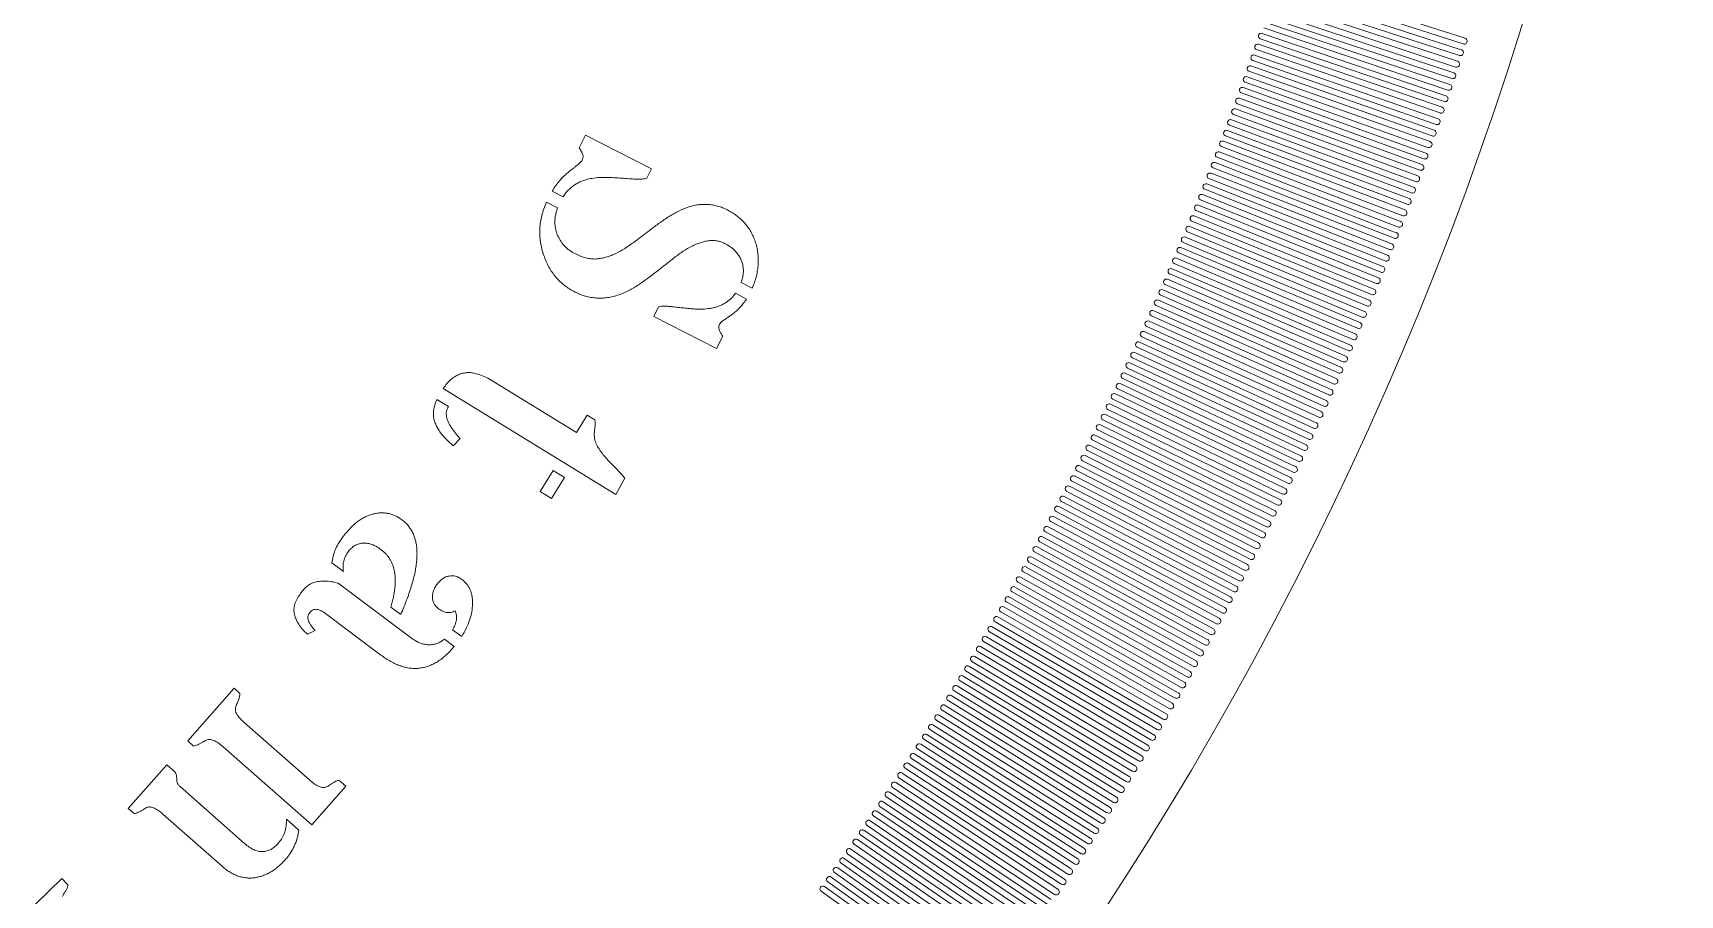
# Model space of a CAD drawing. Header units: millimetres. Extents: x -37.9 to 37.9, y -37.9 to 37.9.
# Drawn here: x 20.2 to 37.9, y -20.6 to -11.34 of the extents above; entities that cross this region are included whole.
import ezdxf

# ---------------------------------------------------------------- set-up
doc = ezdxf.new("R2010")
doc.units = ezdxf.units.MM

msp = doc.modelspace()

# ---------------------------------------------------------------- linework, layer by layer
at = {"color": 7, "linetype": 'Continuous', "lineweight": 15}
for p, q in [((35.589, -11.392), (33.601, -10.756)), ((33.544, -10.932), (35.528, -11.578)), ((35.549, -11.516), (33.564, -10.873)), ((33.582, -10.814), (35.569, -11.454)), ((35.467, -11.764), (33.487, -11.107)), ((33.506, -11.049), (35.488, -11.702)), ((35.508, -11.64), (33.525, -10.99)), ((33.428, -11.282), (35.405, -11.95)), ((35.426, -11.888), (33.448, -11.224)), ((33.467, -11.166), (35.447, -11.826)), ((35.342, -12.135), (33.369, -11.457)), ((33.389, -11.399), (35.363, -12.073)), ((35.384, -12.011), (33.408, -11.341)), ((33.308, -11.632), (35.278, -12.32)), ((35.3, -12.258), (33.328, -11.574)), ((33.349, -11.515), (35.321, -12.196)), ((35.213, -12.504), (33.247, -11.806)), ((33.267, -11.748), (35.235, -12.443)), ((35.257, -12.381), (33.288, -11.69)), ((33.185, -11.98), (35.147, -12.688)), ((35.169, -12.627), (33.205, -11.922)), ((33.226, -11.864), (35.191, -12.566)), ((33.1, -12.211), (35.058, -12.933)), ((35.08, -12.872), (33.121, -12.153)), ((33.143, -12.096), (35.103, -12.811)), ((35.125, -12.75), (33.164, -12.038)), ((34.99, -13.117), (33.036, -12.384)), ((33.057, -12.327), (35.012, -13.056)), ((35.035, -12.995), (33.079, -12.269)), ((26.068, -12.569), (26.136, -12.435)), ((26.136, -12.435), (26.847, -12.797)), ((32.97, -12.557), (34.92, -13.3)), ((34.944, -13.239), (32.992, -12.5)), ((33.014, -12.442), (34.967, -13.178)), ((34.85, -13.483), (32.904, -12.73)), ((32.926, -12.672), (34.874, -13.422)), ((34.897, -13.361), (32.948, -12.615)), ((26.847, -12.797), (26.797, -12.897)), ((32.837, -12.902), (34.779, -13.665)), ((34.803, -13.604), (32.86, -12.844)), ((32.882, -12.787), (34.827, -13.543)), ((25.896, -13.096), (25.778, -13.036)), ((34.707, -13.847), (32.769, -13.074)), ((32.792, -13.016), (34.731, -13.786)), ((34.755, -13.726), (32.815, -12.959)), ((25.716, -13.154), (25.837, -13.216)), ((32.7, -13.245), (34.634, -14.028)), ((34.659, -13.968), (32.723, -13.188)), ((32.746, -13.131), (34.683, -13.907)), ((34.56, -14.209), (32.63, -13.416)), ((32.654, -13.359), (34.585, -14.149)), ((34.61, -14.089), (32.677, -13.302)), ((32.56, -13.587), (34.485, -14.39)), ((34.51, -14.33), (32.583, -13.53)), ((32.607, -13.473), (34.535, -14.27)), ((34.41, -14.571), (32.488, -13.757)), ((32.512, -13.7), (34.435, -14.51)), ((34.46, -14.45), (32.536, -13.643)), ((34.307, -14.81), (32.391, -13.983)), ((32.416, -13.927), (34.333, -14.751)), ((34.359, -14.691), (32.44, -13.87)), ((32.464, -13.814), (34.384, -14.631)), ((27.748, -14.135), (27.866, -14.196)), ((27.929, -14.078), (27.81, -14.017)), ((32.318, -14.153), (34.229, -14.99)), ((34.255, -14.93), (32.342, -14.096)), ((32.367, -14.04), (34.281, -14.87)), ((26.869, -14.384), (26.922, -14.28)), ((34.15, -15.169), (32.243, -14.322)), ((32.268, -14.266), (34.176, -15.109)), ((34.203, -15.05), (32.293, -14.209)), ((27.543, -14.728), (26.869, -14.384)), ((32.168, -14.49), (34.07, -15.347)), ((34.097, -15.288), (32.193, -14.434)), ((32.218, -14.378), (34.124, -15.228)), ((27.611, -14.595), (27.543, -14.728)), ((33.989, -15.526), (32.091, -14.659)), ((32.117, -14.603), (34.016, -15.466)), ((34.043, -15.407), (32.142, -14.547)), ((32.014, -14.827), (33.908, -15.703)), ((33.935, -15.644), (32.04, -14.771)), ((32.066, -14.715), (33.962, -15.585)), ((33.825, -15.881), (31.936, -14.994)), ((31.962, -14.938), (33.853, -15.822)), ((33.88, -15.763), (31.988, -14.882)), ((26.464, -16.297), (24.607, -15.159)), ((25.142, -15.081), (26.039, -15.63)), ((33.713, -16.116), (31.831, -15.217)), ((31.857, -15.161), (33.741, -16.058)), ((33.769, -15.999), (31.884, -15.105)), ((31.91, -15.05), (33.797, -15.94)), ((24.54, -15.275), (24.663, -15.351)), ((31.751, -15.383), (33.628, -16.293)), ((33.657, -16.234), (31.777, -15.328)), ((31.804, -15.272), (33.685, -16.175)), ((26.039, -15.63), (26.153, -15.444)), ((26.153, -15.444), (26.237, -15.496)), ((33.543, -16.469), (31.67, -15.549)), ((31.697, -15.494), (33.571, -16.41)), ((33.6, -16.351), (31.724, -15.438)), ((24.79, -15.697), (24.714, -15.773)), ((31.588, -15.715), (33.456, -16.644)), ((33.485, -16.586), (31.615, -15.659)), ((31.642, -15.604), (33.514, -16.527)), ((33.368, -16.819), (31.505, -15.88)), ((31.533, -15.825), (33.398, -16.761)), ((33.427, -16.702), (31.56, -15.77)), ((25.649, -16.266), (25.788, -16.04)), ((25.788, -16.04), (25.909, -16.114)), ((33.25, -17.052), (31.393, -16.099)), ((31.421, -16.045), (33.28, -16.993)), ((33.309, -16.935), (31.449, -15.99)), ((31.477, -15.935), (33.339, -16.877)), ((25.77, -16.34), (25.649, -16.266)), ((25.909, -16.114), (25.77, -16.34)), ((26.559, -16.124), (26.464, -16.297)), ((31.309, -16.264), (33.16, -17.225)), ((33.19, -17.168), (31.337, -16.209)), ((31.365, -16.154), (33.22, -17.11)), ((33.07, -17.399), (31.223, -16.427)), ((31.252, -16.373), (33.1, -17.341)), ((33.13, -17.283), (31.28, -16.318)), ((31.137, -16.59), (32.978, -17.572)), ((33.009, -17.514), (31.166, -16.536)), ((31.194, -16.482), (33.039, -17.456)), ((31.02, -16.807), (32.855, -17.802)), ((32.886, -17.744), (31.049, -16.753)), ((31.079, -16.699), (32.917, -17.687)), ((32.947, -17.629), (31.108, -16.645)), ((32.761, -17.973), (30.932, -16.97)), ((30.961, -16.916), (32.792, -17.916)), ((32.824, -17.859), (30.991, -16.862)), ((23.534, -17.126), (23.411, -17.034)), ((30.842, -17.131), (32.666, -18.145)), ((32.698, -18.088), (30.872, -17.078)), ((30.902, -17.024), (32.73, -18.03)), ((23.478, -17.251), (24.281, -17.852)), ((30.722, -17.346), (32.539, -18.372)), ((32.571, -18.315), (30.752, -17.293)), ((30.782, -17.239), (32.603, -18.258)), ((32.635, -18.202), (30.812, -17.185)), ((24.152, -17.588), (24.045, -17.508)), ((32.442, -18.542), (30.631, -17.507)), ((30.661, -17.453), (32.475, -18.486)), ((32.507, -18.429), (30.692, -17.4)), ((23.937, -18.024), (23.328, -17.568)), ((30.539, -17.667), (32.345, -18.712)), ((32.377, -18.655), (30.569, -17.614)), ((30.6, -17.56), (32.41, -18.599)), ((23.231, -17.76), (23.147, -17.799)), ((24.62, -17.854), (24.725, -17.932)), ((24.806, -17.825), (24.708, -17.752)), ((32.246, -18.881), (30.446, -17.827)), ((30.477, -17.774), (32.279, -18.825)), ((32.312, -18.768), (30.508, -17.72)), ((32.114, -19.106), (30.321, -18.039)), ((30.352, -17.986), (32.147, -19.05)), ((32.18, -18.993), (30.383, -17.933)), ((30.415, -17.88), (32.213, -18.937)), ((30.226, -18.197), (32.013, -19.274)), ((32.047, -19.218), (30.257, -18.145)), ((30.289, -18.092), (32.08, -19.162)), ((21.861, -18.947), (22.359, -18.381)), ((22.359, -18.381), (22.423, -18.438)), ((30.098, -18.408), (31.878, -19.497)), ((31.912, -19.441), (30.13, -18.355)), ((30.162, -18.303), (31.946, -19.385)), ((31.98, -19.329), (30.194, -18.25)), ((31.775, -19.663), (30.001, -18.565)), ((30.033, -18.513), (31.81, -19.608)), ((31.844, -19.552), (30.066, -18.46)), ((22.469, -18.75), (23.169, -19.367)), ((29.903, -18.722), (31.672, -19.829)), ((31.707, -19.774), (29.936, -18.67)), ((29.969, -18.618), (31.741, -19.719)), ((29.772, -18.93), (31.533, -20.05)), ((31.568, -19.995), (29.805, -18.878)), ((29.838, -18.826), (31.603, -19.94)), ((31.637, -19.885), (29.871, -18.774)), ((21.925, -19.003), (21.861, -18.947)), ((23.194, -19.85), (22.242, -19.011)), ((31.427, -20.215), (29.673, -19.086)), ((29.706, -19.034), (31.463, -20.16)), ((31.498, -20.105), (29.739, -18.982)), ((21.221, -19.673), (21.635, -19.203)), ((21.635, -19.203), (21.718, -19.276)), ((31.286, -20.434), (29.539, -19.293)), ((29.572, -19.241), (31.321, -20.379)), ((31.357, -20.324), (29.606, -19.189)), ((29.639, -19.138), (31.392, -20.27)), ((21.78, -19.439), (22.473, -20.05)), ((23.56, -19.435), (23.194, -19.85)), ((23.486, -19.37), (23.56, -19.435)), ((29.437, -19.447), (31.178, -20.597)), ((31.214, -20.543), (29.471, -19.396)), ((29.505, -19.344), (31.25, -20.488)), ((31.07, -20.76), (29.335, -19.601)), ((29.369, -19.55), (31.106, -20.706)), ((31.142, -20.652), (29.403, -19.498)), ((21.285, -19.729), (21.221, -19.673)), ((22.234, -20.298), (21.595, -19.735)), ((22.922, -19.789), (23.054, -19.906)), ((30.924, -20.977), (29.197, -19.805)), ((29.232, -19.754), (30.961, -20.923)), ((30.997, -20.869), (29.266, -19.703)), ((29.301, -19.652), (31.034, -20.814)), ((29.093, -19.958), (30.814, -21.138)), ((30.851, -21.084), (29.128, -19.907)), ((29.163, -19.856), (30.887, -21.031)), ((28.953, -20.16), (30.666, -21.353)), ((30.703, -21.299), (28.988, -20.11)), ((29.023, -20.059), (30.74, -21.246)), ((30.777, -21.192), (29.058, -20.009)), ((30.553, -21.513), (28.847, -20.312)), ((28.883, -20.261), (30.591, -21.46)), ((30.628, -21.406), (28.918, -20.211)), ((19.856, -21.062), (20.508, -20.428)), ((20.508, -20.428), (20.574, -20.496)), ((30.402, -21.726), (28.705, -20.513)), ((28.74, -20.463), (30.44, -21.673)), ((30.478, -21.62), (28.776, -20.412)), ((28.812, -20.362), (30.516, -21.566)), ((28.669, -20.563), (30.364, -21.779))]:
    msp.add_line(p, q, dxfattribs=at)
msp.add_circle((0, 0), 37.9, dxfattribs=at)
for centre, radius, start, end in [((0, 0), 22.5, 272.5473, 267.4527), ((33.359, -11.486), 0.0308, 71.05, 250.95), ((33.399, -11.37), 0.0308, 71.25, 251.15), ((35.579, -11.423), 0.0326, 252.15, 72.25), ((33.318, -11.603), 0.0308, 70.85, 250.75), ((35.498, -11.671), 0.0326, 251.75, 71.85), ((35.539, -11.547), 0.0326, 251.95, 72.05), ((33.237, -11.835), 0.0308, 70.45, 250.35), ((33.278, -11.719), 0.0308, 70.65, 250.55), ((35.457, -11.795), 0.0326, 251.55, 71.65), ((33.153, -12.067), 0.0308, 70.05, 249.95), ((33.195, -11.951), 0.0308, 70.25, 250.15), ((35.374, -12.042), 0.0326, 251.15, 71.25), ((35.416, -11.919), 0.0326, 251.35, 71.45), ((33.111, -12.182), 0.0308, 69.85, 249.75), ((35.332, -12.166), 0.0326, 250.95, 71.05), ((33.025, -12.413), 0.0308, 69.45, 249.35), ((33.068, -12.298), 0.0308, 69.65, 249.55), ((35.246, -12.412), 0.0326, 250.55, 70.65), ((35.289, -12.289), 0.0326, 250.75, 70.85), ((32.981, -12.528), 0.0308, 69.25, 249.15), ((35.202, -12.535), 0.0326, 250.35, 70.45), ((32.893, -12.758), 0.0308, 68.85, 248.75), ((32.937, -12.644), 0.0308, 69.05, 248.95), ((35.158, -12.658), 0.0326, 250.15, 70.25), ((32.848, -12.873), 0.0308, 68.65, 248.55), ((35.069, -12.903), 0.0326, 249.75, 69.85), ((35.114, -12.78), 0.0326, 249.95, 70.05), ((32.758, -13.102), 0.0308, 68.25, 248.15), ((32.803, -12.988), 0.0308, 68.45, 248.35), ((35.024, -13.025), 0.0326, 249.55, 69.65), ((32.712, -13.216), 0.0308, 68.05, 247.95), ((34.932, -13.269), 0.0326, 249.15, 69.25), ((34.978, -13.147), 0.0326, 249.35, 69.45), ((32.619, -13.444), 0.0308, 67.65, 247.55), ((32.665, -13.331), 0.0308, 67.85, 247.75), ((34.885, -13.391), 0.0326, 248.95, 69.05), ((32.572, -13.558), 0.0308, 67.45, 247.35), ((34.791, -13.634), 0.0326, 248.55, 68.65), ((34.839, -13.513), 0.0326, 248.75, 68.85), ((32.476, -13.785), 0.0308, 67.05, 246.95), ((32.524, -13.672), 0.0308, 67.25, 247.15), ((34.743, -13.756), 0.0326, 248.35, 68.45), ((32.379, -14.012), 0.0308, 66.65, 246.55), ((32.428, -13.899), 0.0308, 66.85, 246.75), ((34.646, -13.998), 0.0326, 247.95, 68.05), ((34.695, -13.877), 0.0326, 248.15, 68.25), ((32.33, -14.125), 0.0308, 66.45, 246.35), ((34.597, -14.119), 0.0326, 247.75, 67.85), ((32.231, -14.35), 0.0308, 66.05, 245.95), ((32.28, -14.237), 0.0308, 66.25, 246.15), ((34.498, -14.36), 0.0326, 247.35, 67.45), ((34.548, -14.24), 0.0326, 247.55, 67.65), ((32.18, -14.462), 0.0308, 65.85, 245.75), ((34.448, -14.48), 0.0326, 247.15, 67.25), ((32.079, -14.687), 0.0308, 65.45, 245.35), ((32.13, -14.575), 0.0308, 65.65, 245.55), ((34.346, -14.721), 0.0326, 246.75, 66.85), ((34.397, -14.601), 0.0326, 246.95, 67.05), ((32.027, -14.799), 0.0308, 65.25, 245.15), ((34.294, -14.84), 0.0326, 246.55, 66.65), ((31.923, -15.022), 0.0308, 64.85, 244.75), ((31.975, -14.91), 0.0308, 65.05, 244.95), ((34.242, -14.96), 0.0326, 246.35, 66.45), ((31.817, -15.244), 0.0308, 64.45, 244.35), ((31.87, -15.133), 0.0308, 64.65, 244.55), ((34.137, -15.199), 0.0326, 245.95, 66.05), ((34.19, -15.079), 0.0326, 246.15, 66.25), ((31.764, -15.355), 0.0308, 64.25, 244.15), ((34.084, -15.318), 0.0326, 245.75, 65.85), ((31.656, -15.577), 0.0308, 63.85, 243.75), ((31.71, -15.466), 0.0308, 64.05, 243.95), ((33.976, -15.555), 0.0326, 245.35, 65.45), ((34.03, -15.437), 0.0326, 245.55, 65.65), ((31.601, -15.687), 0.0308, 63.65, 243.55), ((33.921, -15.674), 0.0326, 245.15, 65.25), ((31.491, -15.907), 0.0308, 63.25, 243.15), ((31.546, -15.797), 0.0308, 63.45, 243.35), ((33.811, -15.91), 0.0326, 244.75, 64.85), ((33.866, -15.792), 0.0326, 244.95, 65.05), ((31.379, -16.127), 0.0308, 62.85, 242.75), ((31.435, -16.017), 0.0308, 63.05, 242.95), ((33.755, -16.028), 0.0326, 244.55, 64.65), ((31.323, -16.236), 0.0308, 62.65, 242.55), ((33.643, -16.263), 0.0326, 244.15, 64.25), ((33.699, -16.146), 0.0326, 244.35, 64.45), ((31.209, -16.454), 0.0308, 62.25, 242.15), ((31.266, -16.345), 0.0308, 62.45, 242.35), ((33.586, -16.381), 0.0326, 243.95, 64.05), ((31.151, -16.563), 0.0308, 62.05, 241.95), ((33.47, -16.615), 0.0326, 243.55, 63.65), ((33.528, -16.498), 0.0326, 243.75, 63.85), ((31.035, -16.78), 0.0308, 61.65, 241.55), ((31.093, -16.672), 0.0308, 61.85, 241.75), ((33.412, -16.732), 0.0326, 243.35, 63.45), ((30.917, -16.997), 0.0308, 61.25, 241.15), ((30.976, -16.889), 0.0308, 61.45, 241.35), ((33.295, -16.964), 0.0326, 242.95, 63.05), ((33.354, -16.848), 0.0326, 243.15, 63.25), ((30.857, -17.104), 0.0308, 61.05, 240.95), ((33.175, -17.196), 0.0326, 242.55, 62.65), ((33.235, -17.081), 0.0326, 242.75, 62.85), ((30.737, -17.319), 0.0308, 60.65, 240.55), ((30.797, -17.212), 0.0308, 60.85, 240.75), ((33.115, -17.312), 0.0326, 242.35, 62.45), ((30.615, -17.534), 0.0308, 60.25, 240.15), ((30.676, -17.427), 0.0308, 60.45, 240.35), ((32.993, -17.543), 0.0326, 241.95, 62.05), ((33.054, -17.428), 0.0326, 242.15, 62.25), ((30.554, -17.64), 0.0308, 60.05, 239.95), ((32.932, -17.658), 0.0326, 241.75, 61.85), ((30.43, -17.853), 0.0308, 59.65, 239.55), ((30.492, -17.747), 0.0308, 59.85, 239.75), ((32.808, -17.887), 0.0326, 241.35, 61.45), ((32.87, -17.773), 0.0326, 241.55, 61.65), ((30.305, -18.065), 0.0308, 59.25, 239.15), ((30.368, -17.959), 0.0308, 59.45, 239.35), ((32.745, -18.002), 0.0326, 241.15, 61.25), ((30.242, -18.171), 0.0308, 59.05, 238.95), ((32.619, -18.23), 0.0326, 240.75, 60.85), ((32.682, -18.116), 0.0326, 240.95, 61.05), ((30.114, -18.382), 0.0308, 58.65, 238.55), ((30.178, -18.276), 0.0308, 58.85, 238.75), ((32.555, -18.344), 0.0326, 240.55, 60.65), ((29.985, -18.591), 0.0308, 58.25, 238.15), ((30.05, -18.487), 0.0308, 58.45, 238.35), ((32.426, -18.571), 0.0326, 240.15, 60.25), ((32.491, -18.457), 0.0326, 240.35, 60.45), ((29.92, -18.696), 0.0308, 58.05, 237.95), ((32.361, -18.684), 0.0326, 239.95, 60.05), ((29.789, -18.904), 0.0308, 57.65, 237.55), ((29.854, -18.8), 0.0308, 57.85, 237.75), ((32.23, -18.909), 0.0326, 239.55, 59.65), ((32.296, -18.797), 0.0326, 239.75, 59.85), ((29.656, -19.112), 0.0308, 57.25, 237.15), ((29.722, -19.008), 0.0308, 57.45, 237.35), ((32.097, -19.134), 0.0326, 239.15, 59.25), ((32.164, -19.022), 0.0326, 239.35, 59.45), ((29.522, -19.318), 0.0308, 56.85, 236.75), ((29.589, -19.215), 0.0308, 57.05, 236.95), ((32.03, -19.246), 0.0326, 238.95, 59.05), ((29.454, -19.421), 0.0308, 56.65, 236.55), ((31.895, -19.469), 0.0326, 238.55, 58.65), ((31.963, -19.357), 0.0326, 238.75, 58.85), ((29.318, -19.627), 0.0308, 56.25, 236.15), ((29.386, -19.524), 0.0308, 56.45, 236.35), ((31.827, -19.58), 0.0326, 238.35, 58.45), ((29.18, -19.831), 0.0308, 55.85, 235.75), ((29.249, -19.729), 0.0308, 56.05, 235.95), ((31.689, -19.802), 0.0326, 237.95, 58.05), ((31.758, -19.691), 0.0326, 238.15, 58.25), ((29.041, -20.034), 0.0308, 55.45, 235.35), ((29.111, -19.932), 0.0308, 55.65, 235.55), ((31.55, -20.022), 0.0326, 237.55, 57.65), ((31.62, -19.912), 0.0326, 237.75, 57.85), ((28.971, -20.135), 0.0308, 55.25, 235.15), ((31.48, -20.132), 0.0326, 237.35, 57.45), ((28.83, -20.337), 0.0308, 54.85, 234.75), ((28.9, -20.236), 0.0308, 55.05, 234.95), ((31.339, -20.352), 0.0326, 236.95, 57.05), ((31.41, -20.242), 0.0326, 237.15, 57.25), ((28.687, -20.538), 0.0308, 54.45, 234.35), ((28.758, -20.437), 0.0308, 54.65, 234.55), ((31.268, -20.461), 0.0326, 236.75, 56.85), ((31.196, -20.57), 0.0326, 236.55, 56.65)]:
    msp.add_arc(centre, radius, start, end, dxfattribs=at)
for points, knots in [([(25.937, -12.846), (25.949, -12.835), (25.973, -12.817), (26.005, -12.791), (26.03, -12.77), (26.058, -12.751), (26.084, -12.726), (26.105, -12.698), (26.113, -12.667), (26.106, -12.639), (26.091, -12.605), (26.076, -12.582), (26.068, -12.569)], [0, 0, 0, 0, 0.1342273, 0.2470107, 0.3381435, 0.4078527, 0.5236707, 0.6360826, 0.6969413, 0.7733427, 0.873887, 1, 1, 1, 1]), ([(25.778, -13.036), (25.791, -13.016), (25.815, -12.978), (25.855, -12.927), (25.894, -12.883), (25.923, -12.858), (25.937, -12.846)], [0, 0, 0, 0, 0.282534, 0.541093, 0.781448, 1, 1, 1, 1]), ([(26.185, -12.902), (26.169, -12.906), (26.139, -12.913), (26.096, -12.928), (26.056, -12.947), (26.018, -12.969), (25.983, -12.995), (25.951, -13.025), (25.921, -13.058), (25.905, -13.083), (25.896, -13.096)], [0, 0, 0, 0, 0.1315238, 0.2592953, 0.3823913, 0.5039408, 0.6258233, 0.7483545, 0.8729851, 1, 1, 1, 1]), ([(26.797, -12.897), (26.778, -12.901), (26.739, -12.909), (26.674, -12.908), (26.602, -12.902), (26.524, -12.897), (26.442, -12.892), (26.357, -12.888), (26.27, -12.888), (26.213, -12.898), (26.185, -12.902)], [0, 0, 0, 0, 0.090494, 0.196676, 0.315595, 0.443912, 0.578462, 0.718341, 0.859677, 1, 1, 1, 1]), ([(25.688, -13.727), (25.68, -13.704), (25.665, -13.657), (25.652, -13.585), (25.645, -13.513), (25.645, -13.442), (25.652, -13.37), (25.666, -13.298), (25.687, -13.225), (25.706, -13.178), (25.716, -13.154)], [0, 0, 0, 0, 0.126005, 0.249883, 0.372015, 0.493612, 0.615744, 0.740423, 0.867994, 1, 1, 1, 1]), ([(25.837, -13.216), (25.832, -13.229), (25.823, -13.256), (25.813, -13.296), (25.808, -13.335), (25.807, -13.374), (25.809, -13.412), (25.815, -13.449), (25.826, -13.485), (25.836, -13.509), (25.84, -13.52)], [0, 0, 0, 0, 0.136737, 0.267633, 0.39448, 0.517221, 0.638584, 0.75831, 0.878144, 1, 1, 1, 1]), ([(25.84, -13.52), (25.851, -13.54), (25.872, -13.58), (25.914, -13.631), (25.964, -13.674), (26.022, -13.709), (26.082, -13.735), (26.139, -13.755), (26.194, -13.765), (26.246, -13.767), (26.295, -13.761), (26.344, -13.751), (26.392, -13.737), (26.457, -13.71), (26.537, -13.667), (26.632, -13.604), (26.726, -13.534), (26.821, -13.461), (26.917, -13.389), (27.014, -13.321), (27.113, -13.26), (27.183, -13.231), (27.217, -13.216)], [0, 0, 0, 0, 0.0414536, 0.0814538, 0.1219879, 0.1637889, 0.204815, 0.2417218, 0.275595, 0.3068475, 0.337083, 0.367486, 0.3985378, 0.4300064, 0.4961814, 0.5659889, 0.6389039, 0.7127604, 0.7869121, 0.8601658, 0.9315336, 1, 1, 1, 1]), ([(27.217, -13.216), (27.236, -13.21), (27.274, -13.197), (27.332, -13.184), (27.389, -13.178), (27.445, -13.178), (27.501, -13.184), (27.556, -13.196), (27.611, -13.214), (27.646, -13.231), (27.664, -13.239)], [0, 0, 0, 0, 0.132125, 0.258718, 0.382097, 0.504733, 0.624901, 0.747211, 0.872099, 1, 1, 1, 1]), ([(27.664, -13.239), (27.682, -13.249), (27.716, -13.268), (27.764, -13.302), (27.808, -13.338), (27.848, -13.378), (27.882, -13.423), (27.913, -13.471), (27.939, -13.522), (27.953, -13.558), (27.96, -13.577)], [0, 0, 0, 0, 0.130752, 0.256576, 0.3802, 0.502599, 0.62441, 0.746765, 0.872208, 1, 1, 1, 1]), ([(27.75, -13.684), (27.742, -13.676), (27.727, -13.659), (27.698, -13.638), (27.666, -13.617), (27.63, -13.597), (27.591, -13.58), (27.549, -13.57), (27.505, -13.566), (27.461, -13.569), (27.415, -13.577), (27.37, -13.59), (27.324, -13.607), (27.262, -13.637), (27.184, -13.682), (27.092, -13.75), (26.999, -13.824), (26.904, -13.899), (26.806, -13.974), (26.723, -14.033), (26.655, -14.077), (26.602, -14.105), (26.549, -14.131), (26.513, -14.144), (26.494, -14.151)], [0, 0, 0, 0, 0.022296, 0.046408, 0.072736, 0.101257, 0.130844, 0.159921, 0.189599, 0.220189, 0.251888, 0.283923, 0.317599, 0.352126, 0.425135, 0.503523, 0.585395, 0.669113, 0.753527, 0.837723, 0.879364, 0.920074, 0.960476, 1, 1, 1, 1]), ([(27.96, -13.577), (27.966, -13.597), (27.978, -13.637), (27.989, -13.698), (27.994, -13.76), (27.993, -13.823), (27.986, -13.886), (27.974, -13.95), (27.955, -14.014), (27.938, -14.056), (27.929, -14.078)], [0, 0, 0, 0, 0.122345, 0.243764, 0.36371, 0.485096, 0.609027, 0.734635, 0.864933, 1, 1, 1, 1]), ([(26.024, -14.121), (26.004, -14.111), (25.965, -14.089), (25.911, -14.051), (25.861, -14.008), (25.817, -13.961), (25.777, -13.909), (25.742, -13.853), (25.712, -13.792), (25.696, -13.749), (25.688, -13.727)], [0, 0, 0, 0, 0.126925, 0.251342, 0.372906, 0.495477, 0.617124, 0.741567, 0.868287, 1, 1, 1, 1]), ([(27.81, -14.017), (27.815, -14.001), (27.825, -13.971), (27.832, -13.926), (27.834, -13.881), (27.83, -13.839), (27.819, -13.797), (27.802, -13.757), (27.779, -13.719), (27.759, -13.695), (27.75, -13.684)], [0, 0, 0, 0, 0.135865, 0.265149, 0.387336, 0.507381, 0.625208, 0.744856, 0.870056, 1, 1, 1, 1]), ([(26.494, -14.151), (26.474, -14.158), (26.435, -14.17), (26.374, -14.182), (26.314, -14.188), (26.254, -14.187), (26.195, -14.18), (26.137, -14.167), (26.079, -14.148), (26.042, -14.13), (26.024, -14.121)], [0, 0, 0, 0, 0.13092, 0.257783, 0.381801, 0.503292, 0.62457, 0.747009, 0.872248, 1, 1, 1, 1]), ([(27.475, -14.297), (27.489, -14.295), (27.517, -14.29), (27.557, -14.278), (27.595, -14.263), (27.631, -14.244), (27.664, -14.222), (27.694, -14.197), (27.723, -14.168), (27.739, -14.146), (27.748, -14.135)], [0, 0, 0, 0, 0.133488, 0.260505, 0.385809, 0.50878, 0.628654, 0.750814, 0.873495, 1, 1, 1, 1]), ([(26.922, -14.28), (26.932, -14.278), (26.955, -14.273), (26.995, -14.272), (27.045, -14.276), (27.103, -14.282), (27.163, -14.29), (27.22, -14.295), (27.27, -14.301), (27.327, -14.305), (27.395, -14.307), (27.448, -14.301), (27.475, -14.297)], [0, 0, 0, 0, 0.054371, 0.126123, 0.216935, 0.327169, 0.441125, 0.54354, 0.633842, 0.711789, 0.855999, 1, 1, 1, 1]), ([(27.866, -14.196), (27.855, -14.212), (27.834, -14.243), (27.799, -14.285), (27.763, -14.322), (27.725, -14.352), (27.69, -14.377), (27.66, -14.398), (27.636, -14.415), (27.613, -14.43), (27.592, -14.446), (27.576, -14.466), (27.568, -14.486), (27.568, -14.504), (27.571, -14.522), (27.576, -14.538), (27.584, -14.554), (27.593, -14.568), (27.603, -14.581), (27.608, -14.591), (27.611, -14.595)], [0, 0, 0, 0, 0.1078392, 0.2080755, 0.304105, 0.3943485, 0.4751399, 0.5426211, 0.5967939, 0.6376622, 0.6964387, 0.7426026, 0.779382, 0.8122712, 0.8437905, 0.8763548, 0.9081106, 0.9403833, 0.9709251, 1, 1, 1, 1]), ([(24.607, -15.159), (24.62, -15.141), (24.645, -15.106), (24.688, -15.062), (24.733, -15.028), (24.781, -15.004), (24.831, -14.99), (24.883, -14.986), (24.938, -14.991), (24.973, -15.002), (24.992, -15.008)], [0, 0, 0, 0, 0.1482702, 0.2830905, 0.4079267, 0.5246323, 0.6375834, 0.7519568, 0.8718275, 1, 1, 1, 1]), ([(24.992, -15.008), (25.017, -15.017), (25.069, -15.037), (25.117, -15.066), (25.142, -15.081)], [0, 0, 0, 0, 0.476679, 1, 1, 1, 1]), ([(24.502, -15.41), (24.504, -15.399), (24.506, -15.377), (24.514, -15.344), (24.525, -15.31), (24.535, -15.287), (24.54, -15.275)], [0, 0, 0, 0, 0.230752, 0.475851, 0.730601, 1, 1, 1, 1]), ([(24.663, -15.351), (24.658, -15.359), (24.649, -15.377), (24.641, -15.405), (24.639, -15.435), (24.642, -15.466), (24.652, -15.499), (24.666, -15.532), (24.686, -15.567), (24.703, -15.59), (24.712, -15.602)], [0, 0, 0, 0, 0.107624, 0.215003, 0.322512, 0.435602, 0.557932, 0.691707, 0.837246, 1, 1, 1, 1]), ([(24.714, -15.773), (24.697, -15.757), (24.663, -15.728), (24.617, -15.682), (24.58, -15.635), (24.549, -15.59), (24.526, -15.545), (24.51, -15.499), (24.501, -15.454), (24.502, -15.425), (24.502, -15.41)], [0, 0, 0, 0, 0.161418, 0.309378, 0.445595, 0.571127, 0.687359, 0.795668, 0.899781, 1, 1, 1, 1]), ([(26.237, -15.496), (26.238, -15.506), (26.241, -15.527), (26.239, -15.559), (26.236, -15.59), (26.233, -15.61), (26.232, -15.621)], [0, 0, 0, 0, 0.253228, 0.505304, 0.754359, 1, 1, 1, 1]), ([(24.712, -15.602), (24.724, -15.618), (24.748, -15.651), (24.776, -15.681), (24.79, -15.697)], [0, 0, 0, 0, 0.481952, 1, 1, 1, 1]), ([(26.232, -15.621), (26.231, -15.633), (26.23, -15.657), (26.233, -15.693), (26.24, -15.724), (26.255, -15.763), (26.281, -15.808), (26.317, -15.858), (26.357, -15.906), (26.398, -15.951), (26.441, -15.993), (26.482, -16.036), (26.523, -16.078), (26.547, -16.109), (26.559, -16.124)], [0, 0, 0, 0, 0.061231, 0.117189, 0.16961, 0.219378, 0.317851, 0.418422, 0.519076, 0.617752, 0.715243, 0.810542, 0.904798, 1, 1, 1, 1]), ([(23.411, -17.034), (23.415, -17.01), (23.422, -16.963), (23.445, -16.894), (23.477, -16.827), (23.519, -16.765), (23.564, -16.709), (23.608, -16.659), (23.651, -16.617), (23.693, -16.584), (23.734, -16.557), (23.774, -16.536), (23.815, -16.518), (23.843, -16.51), (23.856, -16.507)], [0, 0, 0, 0, 0.0992543, 0.1978471, 0.2991744, 0.4035975, 0.5061382, 0.597801, 0.6795484, 0.7519653, 0.8182845, 0.8818115, 0.9419191, 1, 1, 1, 1]), ([(23.856, -16.507), (23.87, -16.504), (23.897, -16.498), (23.937, -16.494), (23.977, -16.495), (24.017, -16.501), (24.055, -16.511), (24.093, -16.526), (24.129, -16.546), (24.153, -16.562), (24.164, -16.57)], [0, 0, 0, 0, 0.1288516, 0.2528763, 0.3749078, 0.4952637, 0.6172155, 0.7405852, 0.8675111, 1, 1, 1, 1]), ([(24.164, -16.57), (24.176, -16.58), (24.2, -16.598), (24.23, -16.631), (24.256, -16.667), (24.279, -16.706), (24.296, -16.748), (24.31, -16.793), (24.32, -16.842), (24.325, -16.893), (24.326, -16.948), (24.323, -17.006), (24.316, -17.068), (24.305, -17.132), (24.289, -17.2), (24.269, -17.271), (24.246, -17.345), (24.228, -17.395), (24.218, -17.421)], [0, 0, 0, 0, 0.049168, 0.097798, 0.146168, 0.19458, 0.24466, 0.296267, 0.349767, 0.406718, 0.466544, 0.5301, 0.597189, 0.669031, 0.744882, 0.824943, 0.910224, 1, 1, 1, 1]), ([(23.938, -16.889), (23.922, -16.878), (23.892, -16.858), (23.844, -16.835), (23.796, -16.822), (23.749, -16.819), (23.702, -16.825), (23.659, -16.844), (23.619, -16.874), (23.584, -16.914), (23.555, -16.961), (23.536, -17.013), (23.528, -17.069), (23.532, -17.106), (23.534, -17.126)], [0, 0, 0, 0, 0.0917519, 0.1757313, 0.2544735, 0.3300558, 0.4031665, 0.4769059, 0.5555277, 0.6421572, 0.7316132, 0.8189639, 0.9067605, 1, 1, 1, 1]), ([(24.045, -17.508), (24.05, -17.49), (24.06, -17.455), (24.072, -17.403), (24.082, -17.353), (24.088, -17.305), (24.092, -17.259), (24.093, -17.215), (24.09, -17.174), (24.086, -17.134), (24.077, -17.096), (24.066, -17.061), (24.052, -17.027), (24.035, -16.995), (24.015, -16.965), (23.993, -16.938), (23.967, -16.912), (23.948, -16.897), (23.938, -16.889)], [0, 0, 0, 0, 0.083142, 0.162964, 0.237856, 0.309834, 0.378594, 0.443552, 0.505753, 0.565425, 0.622407, 0.677719, 0.731801, 0.785463, 0.838518, 0.89125, 0.945257, 1, 1, 1, 1]), ([(23.075, -17.36), (23.087, -17.345), (23.108, -17.317), (23.144, -17.284), (23.179, -17.258), (23.204, -17.249), (23.216, -17.244)], [0, 0, 0, 0, 0.301722, 0.565499, 0.794625, 1, 1, 1, 1]), ([(23.216, -17.244), (23.236, -17.239), (23.276, -17.23), (23.34, -17.228), (23.408, -17.234), (23.454, -17.245), (23.478, -17.251)], [0, 0, 0, 0, 0.225353, 0.46446, 0.720689, 1, 1, 1, 1]), ([(24.558, -17.526), (24.548, -17.518), (24.53, -17.503), (24.51, -17.474), (24.495, -17.442), (24.49, -17.407), (24.491, -17.371), (24.501, -17.334), (24.518, -17.297), (24.541, -17.261), (24.569, -17.228), (24.6, -17.203), (24.634, -17.183), (24.669, -17.174), (24.705, -17.17), (24.74, -17.175), (24.774, -17.188), (24.806, -17.208), (24.834, -17.233), (24.86, -17.26), (24.881, -17.29), (24.897, -17.323), (24.91, -17.358), (24.917, -17.395), (24.923, -17.433), (24.922, -17.46), (24.922, -17.473)], [0, 0, 0, 0, 0.040697, 0.079233, 0.116403, 0.155242, 0.195181, 0.236865, 0.281166, 0.330017, 0.379074, 0.4237, 0.465613, 0.506031, 0.545536, 0.584214, 0.623264, 0.66534, 0.70799, 0.749404, 0.789251, 0.829704, 0.870436, 0.911874, 0.955301, 1, 1, 1, 1]), ([(23.147, -17.799), (23.129, -17.782), (23.095, -17.749), (23.055, -17.696), (23.024, -17.642), (23.009, -17.597), (23.003, -17.561), (23.002, -17.533), (23.005, -17.506), (23.012, -17.477), (23.023, -17.448), (23.037, -17.419), (23.054, -17.389), (23.068, -17.37), (23.075, -17.36)], [0, 0, 0, 0, 0.147838, 0.280718, 0.400788, 0.511573, 0.565716, 0.619182, 0.674843, 0.732728, 0.793732, 0.858208, 0.926646, 1, 1, 1, 1]), ([(24.218, -17.421), (24.207, -17.45), (24.186, -17.506), (24.163, -17.562), (24.152, -17.588)], [0, 0, 0, 0, 0.515349, 1, 1, 1, 1]), ([(24.922, -17.473), (24.92, -17.502), (24.917, -17.562), (24.892, -17.65), (24.857, -17.739), (24.823, -17.796), (24.806, -17.825)], [0, 0, 0, 0, 0.23233, 0.4725504, 0.7276641, 1, 1, 1, 1]), ([(23.17, -17.573), (23.166, -17.579), (23.158, -17.59), (23.152, -17.611), (23.153, -17.633), (23.158, -17.656), (23.169, -17.68), (23.184, -17.706), (23.205, -17.733), (23.222, -17.75), (23.231, -17.76)], [0, 0, 0, 0, 0.098081, 0.195652, 0.293936, 0.401271, 0.525339, 0.663632, 0.821343, 1, 1, 1, 1]), ([(23.328, -17.568), (23.32, -17.563), (23.305, -17.552), (23.282, -17.54), (23.26, -17.534), (23.239, -17.531), (23.219, -17.534), (23.201, -17.542), (23.184, -17.555), (23.175, -17.567), (23.17, -17.573)], [0, 0, 0, 0, 0.160861, 0.303633, 0.428246, 0.543137, 0.650744, 0.757988, 0.871858, 1, 1, 1, 1]), ([(24.735, -17.547), (24.728, -17.551), (24.715, -17.558), (24.694, -17.566), (24.672, -17.568), (24.65, -17.568), (24.627, -17.563), (24.604, -17.554), (24.58, -17.542), (24.566, -17.531), (24.558, -17.526)], [0, 0, 0, 0, 0.1213131, 0.2356942, 0.3497164, 0.4627662, 0.5834536, 0.7122083, 0.8481366, 1, 1, 1, 1]), ([(24.708, -17.752), (24.717, -17.735), (24.736, -17.701), (24.751, -17.647), (24.751, -17.595), (24.74, -17.563), (24.735, -17.547)], [0, 0, 0, 0, 0.283116, 0.5366896, 0.7685218, 1, 1, 1, 1]), ([(24.281, -17.852), (24.295, -17.861), (24.32, -17.879), (24.363, -17.897), (24.406, -17.91), (24.451, -17.915), (24.496, -17.912), (24.539, -17.901), (24.582, -17.882), (24.607, -17.863), (24.62, -17.854)], [0, 0, 0, 0, 0.131456, 0.257479, 0.378514, 0.500978, 0.622993, 0.743346, 0.868173, 1, 1, 1, 1]), ([(24.725, -17.932), (24.711, -17.949), (24.683, -17.981), (24.638, -18.025), (24.593, -18.063), (24.546, -18.096), (24.499, -18.122), (24.451, -18.143), (24.403, -18.157), (24.354, -18.166), (24.304, -18.169), (24.253, -18.166), (24.202, -18.157), (24.15, -18.142), (24.097, -18.121), (24.044, -18.094), (23.99, -18.062), (23.955, -18.037), (23.937, -18.024)], [0, 0, 0, 0, 0.073607, 0.142956, 0.208808, 0.271203, 0.331099, 0.388415, 0.444571, 0.499775, 0.554764, 0.610818, 0.668648, 0.728022, 0.79097, 0.856518, 0.926077, 1, 1, 1, 1]), ([(22.423, -18.438), (22.422, -18.451), (22.419, -18.478), (22.403, -18.517), (22.389, -18.551), (22.377, -18.579), (22.372, -18.604), (22.374, -18.619), (22.376, -18.627)], [0, 0, 0, 0, 0.196447, 0.420731, 0.626403, 0.769371, 0.877973, 1, 1, 1, 1]), ([(22.376, -18.627), (22.378, -18.636), (22.385, -18.656), (22.406, -18.685), (22.433, -18.718), (22.456, -18.738), (22.469, -18.75)], [0, 0, 0, 0, 0.1837933, 0.4079579, 0.6782819, 1, 1, 1, 1]), ([(22.062, -18.939), (22.055, -18.942), (22.042, -18.949), (22.029, -18.956), (22.023, -18.96)], [0, 0, 0, 0, 0.482917, 1, 1, 1, 1]), ([(22.242, -19.011), (22.233, -19.003), (22.216, -18.988), (22.189, -18.969), (22.165, -18.953), (22.141, -18.942), (22.119, -18.935), (22.099, -18.932), (22.079, -18.933), (22.068, -18.937), (22.062, -18.939)], [0, 0, 0, 0, 0.1771983, 0.3372648, 0.4789742, 0.6063769, 0.7172992, 0.8194873, 0.9114008, 1, 1, 1, 1]), ([(22.023, -18.96), (22.013, -18.965), (21.995, -18.975), (21.97, -18.988), (21.947, -18.998), (21.932, -19.001), (21.925, -19.003)], [0, 0, 0, 0, 0.308836, 0.573204, 0.804387, 1, 1, 1, 1]), ([(21.718, -19.276), (21.721, -19.279), (21.728, -19.286), (21.736, -19.3), (21.74, -19.316), (21.742, -19.339), (21.743, -19.365), (21.747, -19.393), (21.759, -19.419), (21.773, -19.432), (21.78, -19.439)], [0, 0, 0, 0, 0.082359, 0.167638, 0.258089, 0.356502, 0.54208, 0.686846, 0.824074, 1, 1, 1, 1]), ([(23.169, -19.367), (23.178, -19.375), (23.197, -19.391), (23.224, -19.411), (23.249, -19.427), (23.273, -19.439), (23.295, -19.446), (23.315, -19.449), (23.334, -19.449), (23.345, -19.444), (23.35, -19.442)], [0, 0, 0, 0, 0.184789, 0.349339, 0.49444, 0.621246, 0.731486, 0.830088, 0.916204, 1, 1, 1, 1]), ([(23.35, -19.442), (23.357, -19.439), (23.37, -19.433), (23.383, -19.425), (23.389, -19.42)], [0, 0, 0, 0, 0.48717, 1, 1, 1, 1]), ([(23.389, -19.42), (23.399, -19.414), (23.416, -19.402), (23.442, -19.387), (23.464, -19.376), (23.479, -19.371), (23.486, -19.37)], [0, 0, 0, 0, 0.3118958, 0.5805575, 0.807624, 1, 1, 1, 1]), ([(21.381, -19.687), (21.373, -19.693), (21.357, -19.703), (21.331, -19.715), (21.308, -19.724), (21.292, -19.728), (21.285, -19.729)], [0, 0, 0, 0, 0.286573, 0.547843, 0.785826, 1, 1, 1, 1]), ([(21.419, -19.664), (21.412, -19.667), (21.399, -19.674), (21.387, -19.683), (21.381, -19.687)], [0, 0, 0, 0, 0.482886, 1, 1, 1, 1]), ([(21.595, -19.735), (21.586, -19.727), (21.569, -19.712), (21.542, -19.693), (21.517, -19.678), (21.495, -19.666), (21.473, -19.66), (21.453, -19.656), (21.435, -19.657), (21.424, -19.662), (21.419, -19.664)], [0, 0, 0, 0, 0.18184, 0.344711, 0.489698, 0.615013, 0.72788, 0.824748, 0.91365, 1, 1, 1, 1]), ([(22.838, -20.043), (22.852, -20.026), (22.879, -19.991), (22.906, -19.929), (22.921, -19.861), (22.922, -19.813), (22.922, -19.789)], [0, 0, 0, 0, 0.240584, 0.4816, 0.730536, 1, 1, 1, 1]), ([(23.054, -19.906), (23.052, -19.92), (23.049, -19.949), (23.039, -19.991), (23.026, -20.033), (23.009, -20.073), (22.99, -20.113), (22.966, -20.151), (22.94, -20.189), (22.92, -20.213), (22.909, -20.225)], [0, 0, 0, 0, 0.1224797, 0.2440302, 0.3654388, 0.4874957, 0.6109785, 0.7384873, 0.8670376, 1, 1, 1, 1]), ([(22.473, -20.05), (22.49, -20.064), (22.52, -20.089), (22.569, -20.117), (22.618, -20.134), (22.665, -20.139), (22.712, -20.132), (22.757, -20.114), (22.8, -20.084), (22.825, -20.057), (22.838, -20.043)], [0, 0, 0, 0, 0.151281, 0.284375, 0.404502, 0.516411, 0.625477, 0.738212, 0.862038, 1, 1, 1, 1]), ([(22.583, -20.418), (22.568, -20.42), (22.537, -20.423), (22.492, -20.42), (22.447, -20.414), (22.403, -20.401), (22.359, -20.383), (22.316, -20.36), (22.274, -20.332), (22.247, -20.309), (22.234, -20.298)], [0, 0, 0, 0, 0.119903, 0.238232, 0.356514, 0.476753, 0.599137, 0.726312, 0.859561, 1, 1, 1, 1]), ([(22.909, -20.225), (22.897, -20.238), (22.873, -20.264), (22.834, -20.299), (22.795, -20.331), (22.755, -20.357), (22.713, -20.379), (22.671, -20.397), (22.627, -20.41), (22.597, -20.415), (22.583, -20.418)], [0, 0, 0, 0, 0.140895, 0.274865, 0.404304, 0.528506, 0.648573, 0.767803, 0.884036, 1, 1, 1, 1]), ([(20.574, -20.496), (20.572, -20.507), (20.567, -20.529), (20.55, -20.56), (20.531, -20.589), (20.52, -20.609), (20.515, -20.62)], [0, 0, 0, 0, 0.242792, 0.493829, 0.747346, 1, 1, 1, 1])]:
    msp.add_open_spline(points, degree=3, knots=knots, dxfattribs=at)

doc.saveas('drawing.dxf')
